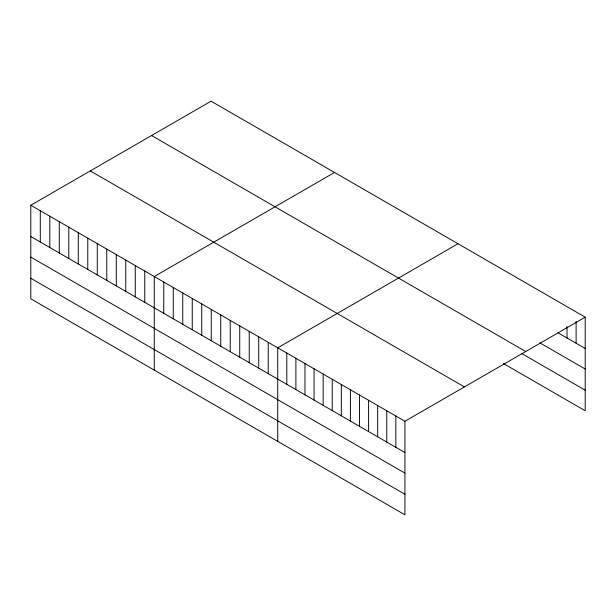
<?xml version="1.0" encoding="UTF-8"?>
<svg xmlns="http://www.w3.org/2000/svg" width="616" height="616" viewBox="0 0 616 616"><rect width="100%" height="100%" fill="white"/><g stroke="black" fill="none" stroke-linecap="round" stroke-linejoin="round"><path stroke-width="0.92" d="M30.8 205.251L404.928 421.259L404.928 514.822L30.8 298.822L30.8 205.251L211.072 101.178L585.2 317.178L585.2 410.749L503.426 363.532M334.534 172.457L154.262 276.538L154.262 370.101M457.996 243.736L277.724 347.817L277.724 441.387M404.928 421.259L585.2 317.178M557.942 332.725L585.2 348.464M539.77 342.789L585.2 369.015M151.582 135.52L525.71 351.52M521.598 353.469L585.2 390.19M90.29 170.909L464.418 386.91M30.8 236.544L404.928 452.544M30.8 257.095L404.928 473.096M30.8 278.27L404.928 494.271M576.114 321.413L576.114 343.22M567.028 326.596L567.028 337.968M395.842 416.008L395.842 447.293M386.756 410.764L386.756 442.049M377.67 405.52L377.67 436.806M368.584 400.277L368.584 431.562M359.498 395.025L359.498 426.31M350.412 389.782L350.412 421.067M341.326 384.538L341.326 415.823M332.24 379.287L332.24 410.579M323.154 374.043L323.154 405.328M314.068 368.799L314.068 400.084M304.982 363.555L304.982 394.841M295.896 358.304L295.896 389.589M286.81 353.06L286.81 384.346M268.23 342.334L268.23 373.619M258.728 336.852L258.728 368.137M249.234 331.37L249.234 362.655M239.74 325.879L239.74 357.172M230.238 320.397L230.238 351.682M220.744 314.915L220.744 346.2M211.242 309.432L211.242 340.717M201.748 303.95L201.748 335.235M192.254 298.467L192.254 329.752M182.752 292.985L182.752 324.27M173.258 287.503L173.258 318.788M163.756 282.02L163.756 313.305M144.768 271.055L144.768 302.34M135.266 265.565L135.266 296.858M125.772 260.083L125.772 291.368M116.278 254.6L116.278 285.886M106.776 249.118L106.776 280.403M97.282 243.636L97.282 274.921M87.78 238.153L87.78 269.438M78.286 232.671L78.286 263.956M68.792 227.189L68.792 258.474M59.29 221.706L59.29 252.991M49.796 216.224L49.796 247.509M40.294 210.741L40.294 242.026"/></g></svg>
